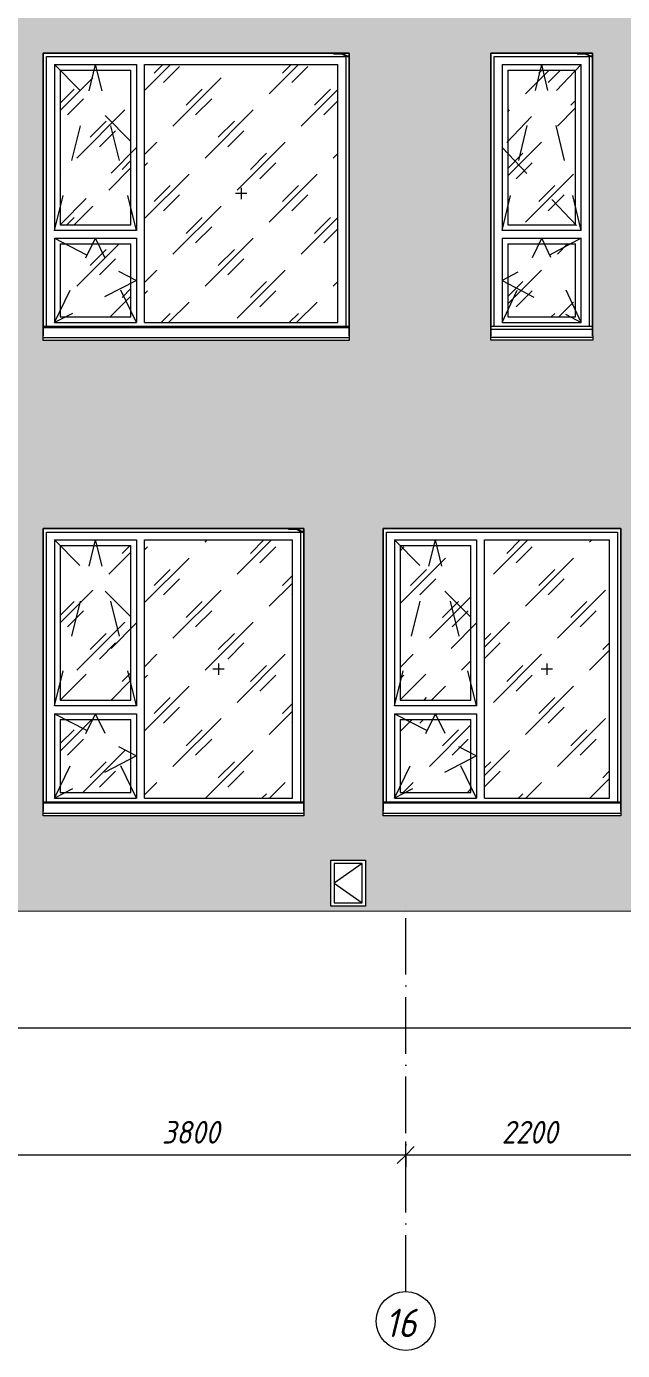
# Model space of a CAD drawing. Header units: millimetres. Extents: x 3914 to 319671, y -18248 to 19136.
# Drawn here: x 255919 to 261179, y -3960 to 7736 of the extents above; entities that cross this region are included whole.
import ezdxf

# ---------------------------------------------------------------- set-up
doc = ezdxf.new("R2010")
doc.units = ezdxf.units.MM
doc.linetypes.add('50_200_ШТРИХ_1Т_ш5_п1_п1_', pattern=[700, 500, -100, 0, -100])
doc.linetypes.add('Штрих', pattern=[635, 317.5, -317.5])
for name, color, linetype, lineweight in [('A-ANNO-DIMS', 7, 'Continuous', 9), ('A-ANNO-DIMS-100', 7, 'Continuous', 9), ('A-DETL-2', 7, 'Continuous', 5), ('A-GENM', 7, 'Continuous', 9), ('A-GLAZ', 7, 'Continuous', 9), ('A-GLAZ-1', 7, 'Continuous', 5), ('A-GLAZ-2', 7, 'Штрих', 5), ('A-WALL', 7, 'Continuous', 5), ('A-WALL-PATT', 7, 'Continuous', 5), ('Оси', 7, 'Continuous', 9), ('Оси-1', 7, '50_200_ШТРИХ_1Т_ш5_п1_п1_', 9)]:
    doc.layers.add(name, color=color, linetype=linetype, lineweight=lineweight)
doc.styles.add('ISOCPEUR_I_2', font='isocpeui.ttf', dxfattribs={"width": 0.9, "height": 250})
doc.styles.add('ISOCPEUR_I_3', font='isocpeui.ttf', dxfattribs={"width": 0.9, "height": 200})
doc.dimstyles.new('ISO-2_0_0_9К_Средний_с_подложкой', dxfattribs={"dimscale": 304.8, "dimtxt": 199.196235, "dimasz": 0.492126, "dimexe": 0.393701, "dimexo": 0, "dimgap": 0.131234, "dimtad": 1, "dimdec": 0, "dimzin": 0, "dimdsep": 46, "dimtxsty": 'ISOCPEUR_I_3', "dimblk1": 'OBLIQUE', "dimblk2": 'OBLIQUE', "dimsah": 1, "dimcen": 0.09, "dimdle": 0.393701, "dimazin": 0, "dimtfac": 1, "dimtdec": 4, "dimtix": 1, "dimtmove": 0, "dimatfit": 3, "dimfxl": 1, "dimtvp": 1, "dimtfill": 1, "dimtolj": 1, "dimtzin": 0, "dimarcsym": 2})
pattern_1 = [(45, (-39007.8, 1300), (-282.843, 282.843), [200, -600]), (45, (-39207.8, 1200), (-282.843, 282.843), [600, -200]), (45, (-38807.8, 1100), (-282.843, 282.843), [200, -600])]

# ---------------------------------------------------------------- blocks, each defined once
blk = doc.blocks.new('Окно_СКБ_2Ст_БезПР - ОК-18__2700х2500_h_-34001839-АР2_ТР1_Фасад ___-1')
at = {"layer": 'A-GLAZ-1'}
h = blk.add_hatch(dxfattribs=at)
h.set_pattern_fill('FP_116', color=256, style=0, pattern_type=2)
h.set_pattern_definition(pattern_1)
h.paths.add_polyline_path([(-58965, 5120), (-57260, 5120), (-57260, 7400), (-58965, 7400), (-58965, 5126)], flags=0)
h = blk.add_hatch(dxfattribs=at)
h.set_pattern_fill('FP_116', color=256, style=0, pattern_type=2)
h.set_pattern_definition(pattern_1)
h.paths.add_polyline_path([(-59512, 5985), (-59085, 5985), (-59085, 7350), (-59710, 7350), (-59710, 5985)], flags=0)
h = blk.add_hatch(dxfattribs=at)
h.set_pattern_fill('FP_116', color=256, style=0, pattern_type=2)
h.set_pattern_definition(pattern_1)
h.paths.add_polyline_path([(-59129, 5170), (-59085, 5170), (-59085, 5815), (-59710, 5815), (-59710, 5170), (-59512, 5170)], flags=0)
for p, q in [((-59860, 7500), (-59860, 5003)), ((-57160, 7500), (-59860, 7500)), ((-57160, 5003), (-57160, 7500)), ((-59830, 5085), (-59830, 7470)), ((-59830, 7470), (-57190, 7470)), ((-59760, 7400), (-59760, 5935)), ((-59760, 7400), (-59035, 7400)), ((-59035, 7400), (-59035, 5935)), ((-58965, 5120), (-58965, 7400)), ((-58965, 7400), (-57260, 7400)), ((-57260, 5120), (-57260, 7400)), ((-57190, 7470), (-57190, 5085)), ((-59710, 7350), (-59710, 5985)), ((-59710, 7350), (-59085, 7350)), ((-59085, 5985), (-59085, 7350)), ((-58063, 6260), (-58163, 6260)), ((-58113, 6310), (-58113, 6210)), ((-59710, 5985), (-59085, 5985)), ((-59035, 5935), (-59760, 5935)), ((-59760, 5865), (-59760, 5120)), ((-59760, 5865), (-59035, 5865)), ((-59035, 5865), (-59035, 5120)), ((-59710, 5815), (-59710, 5170)), ((-59710, 5815), (-59085, 5815)), ((-59085, 5170), (-59085, 5815)), ((-59710, 5170), (-59085, 5170)), ((-59760, 5120), (-59035, 5120)), ((-58965, 5120), (-57260, 5120))]:
    blk.add_line(p, q, dxfattribs=at)
at = {"layer": 'A-GLAZ-2'}
for p, q in [((-59760, 5935), (-59398, 7400)), ((-59760, 7400), (-59035, 6667)), ((-59035, 5935), (-59398, 7400)), ((-59035, 6667), (-59760, 5935)), ((-59760, 5120), (-59398, 5865)), ((-59760, 5865), (-59035, 5492)), ((-59035, 5120), (-59398, 5865)), ((-59035, 5492), (-59760, 5120))]:
    blk.add_line(p, q, dxfattribs=at)
blk = doc.blocks.new('Окно_СКБ_1Ст_БезПР - ОК-2__л__900х2500_h__Рекреация ДУ-V242-АР2_ТР1_Фасад ___-1')
at = {"layer": 'A-GLAZ-1'}
h = blk.add_hatch(dxfattribs=at)
h.set_pattern_fill('FP_116', color=256, style=0, pattern_type=2)
h.set_pattern_definition(pattern_1)
h.paths.add_polyline_path([(-55160, 5985), (-55160, 7350), (-55760, 7350), (-55760, 5985), (-55681, 5985)], flags=0)
h = blk.add_hatch(dxfattribs=at)
h.set_pattern_fill('FP_116', color=256, style=0, pattern_type=2)
h.set_pattern_definition(pattern_1)
h.paths.add_polyline_path([(-55160, 5170), (-55160, 5815), (-55760, 5815), (-55760, 5170), (-55681, 5170)], flags=0)
for p, q in [((-55910, 7500), (-55910, 5003)), ((-55010, 7500), (-55910, 7500)), ((-55010, 5003), (-55010, 7500)), ((-55880, 5085), (-55880, 7470)), ((-55880, 7470), (-55040, 7470)), ((-55810, 7400), (-55810, 5935)), ((-55810, 7400), (-55110, 7400)), ((-55110, 5935), (-55110, 7400)), ((-55040, 7470), (-55040, 5085)), ((-55760, 7350), (-55760, 5985)), ((-55760, 7350), (-55160, 7350)), ((-55160, 5985), (-55160, 7350)), ((-55760, 5985), (-55160, 5985)), ((-55110, 5935), (-55810, 5935)), ((-55810, 5865), (-55810, 5120)), ((-55810, 5865), (-55110, 5865)), ((-55110, 5120), (-55110, 5865)), ((-55760, 5815), (-55760, 5170)), ((-55760, 5815), (-55160, 5815)), ((-55160, 5170), (-55160, 5815)), ((-55760, 5170), (-55160, 5170)), ((-55810, 5120), (-55110, 5120))]:
    blk.add_line(p, q, dxfattribs=at)
at = {"layer": 'A-GLAZ-2'}
for p, q in [((-55810, 5935), (-55460, 7400)), ((-55110, 7400), (-55810, 6667)), ((-55110, 5935), (-55460, 7400)), ((-55810, 6667), (-55110, 5935)), ((-55810, 5120), (-55460, 5865)), ((-55110, 5865), (-55810, 5493)), ((-55110, 5120), (-55460, 5865)), ((-55810, 5493), (-55110, 5120))]:
    blk.add_line(p, q, dxfattribs=at)
blk = doc.blocks.new('Окно_СКБ_2Ст_БезПР - ОК-11_2100х2500_h_-V249-АР2_ТР1_Фасад ___-1')
at = {"layer": 'A-GLAZ-1'}
h = blk.add_hatch(dxfattribs=at)
h.set_pattern_fill('FP_116', color=256, style=0, pattern_type=2)
h.set_pattern_definition(pattern_1)
h.paths.add_polyline_path([(-55965, 920), (-54860, 920), (-54860, 3200), (-55965, 3200), (-55965, 926)], flags=0)
h = blk.add_hatch(dxfattribs=at)
h.set_pattern_fill('FP_116', color=256, style=0, pattern_type=2)
h.set_pattern_definition(pattern_1)
h.paths.add_polyline_path([(-56447, 1785), (-56085, 1785), (-56085, 3150), (-56710, 3150), (-56710, 1785)], flags=0)
h = blk.add_hatch(dxfattribs=at)
h.set_pattern_fill('FP_116', color=256, style=0, pattern_type=2)
h.set_pattern_definition(pattern_1)
h.paths.add_polyline_path([(-56447, 970), (-56085, 970), (-56085, 1615), (-56710, 1615), (-56710, 970)], flags=0)
for p, q in [((-56860, 3300), (-56860, 803)), ((-54760, 3300), (-56860, 3300)), ((-54760, 803), (-54760, 3300)), ((-56830, 885), (-56830, 3270)), ((-56830, 3270), (-54790, 3270)), ((-56760, 3200), (-56760, 1735)), ((-56760, 3200), (-56035, 3200)), ((-56035, 3200), (-56035, 1735)), ((-55965, 920), (-55965, 3200)), ((-55965, 3200), (-54860, 3200)), ((-54860, 920), (-54860, 3200)), ((-54790, 3270), (-54790, 885)), ((-56710, 3150), (-56710, 1785)), ((-56710, 3150), (-56085, 3150)), ((-56085, 1785), (-56085, 3150)), ((-55413, 2110), (-55413, 2010)), ((-55363, 2060), (-55463, 2060)), ((-56710, 1785), (-56085, 1785)), ((-56035, 1735), (-56760, 1735)), ((-56760, 1665), (-56760, 920)), ((-56760, 1665), (-56035, 1665)), ((-56035, 1665), (-56035, 920)), ((-56710, 1615), (-56710, 970)), ((-56710, 1615), (-56085, 1615)), ((-56085, 970), (-56085, 1615)), ((-56710, 970), (-56085, 970)), ((-56760, 920), (-56035, 920)), ((-55965, 920), (-54860, 920))]:
    blk.add_line(p, q, dxfattribs=at)
at = {"layer": 'A-GLAZ-2'}
for p, q in [((-56760, 1735), (-56398, 3200)), ((-56760, 3200), (-56035, 2467)), ((-56035, 1735), (-56398, 3200)), ((-56035, 2467), (-56760, 1735)), ((-56760, 920), (-56398, 1665)), ((-56760, 1665), (-56035, 1292)), ((-56035, 920), (-56398, 1665)), ((-56035, 1292), (-56760, 920))]:
    blk.add_line(p, q, dxfattribs=at)
blk = doc.blocks.new('Окно_СКБ_2Ст_БезПР - ОК-9_2300х2500_h_ДУ-34001836-АР2_ТР1_Фасад ___-1')
at = {"layer": 'A-GLAZ-1'}
h = blk.add_hatch(dxfattribs=at)
h.set_pattern_fill('FP_116', color=256, style=0, pattern_type=2)
h.set_pattern_definition(pattern_1)
h.paths.add_polyline_path([(-58965, 920), (-57660, 920), (-57660, 3200), (-58965, 3200), (-58965, 926)], flags=0)
h = blk.add_hatch(dxfattribs=at)
h.set_pattern_fill('FP_116', color=256, style=0, pattern_type=2)
h.set_pattern_definition(pattern_1)
h.paths.add_polyline_path([(-59129, 1785), (-59085, 1785), (-59085, 3150), (-59710, 3150), (-59710, 1785), (-59512, 1785)], flags=0)
h = blk.add_hatch(dxfattribs=at)
h.set_pattern_fill('FP_116', color=256, style=0, pattern_type=2)
h.set_pattern_definition(pattern_1)
h.paths.add_polyline_path([(-59129, 970), (-59085, 970), (-59085, 1615), (-59710, 1615), (-59710, 970), (-59512, 970)], flags=0)
for p, q in [((-59860, 3300), (-59860, 803)), ((-57560, 3300), (-59860, 3300)), ((-57560, 803), (-57560, 3300)), ((-59830, 885), (-59830, 3270)), ((-59830, 3270), (-57590, 3270)), ((-59760, 3200), (-59760, 1735)), ((-59760, 3200), (-59035, 3200)), ((-59035, 3200), (-59035, 1735)), ((-58965, 920), (-58965, 3200)), ((-58965, 3200), (-57660, 3200)), ((-57660, 920), (-57660, 3200)), ((-57590, 3270), (-57590, 885)), ((-59710, 3150), (-59710, 1785)), ((-59710, 3150), (-59085, 3150)), ((-59085, 1785), (-59085, 3150)), ((-58313, 2110), (-58313, 2010)), ((-58263, 2060), (-58363, 2060)), ((-59710, 1785), (-59085, 1785)), ((-59035, 1735), (-59760, 1735)), ((-59760, 1665), (-59760, 920)), ((-59760, 1665), (-59035, 1665)), ((-59035, 1665), (-59035, 920)), ((-59710, 1615), (-59710, 970)), ((-59710, 1615), (-59085, 1615)), ((-59085, 970), (-59085, 1615)), ((-59710, 970), (-59085, 970)), ((-59760, 920), (-59035, 920)), ((-58965, 920), (-57660, 920))]:
    blk.add_line(p, q, dxfattribs=at)
at = {"layer": 'A-GLAZ-2'}
for p, q in [((-59760, 1735), (-59398, 3200)), ((-59760, 3200), (-59035, 2467)), ((-59035, 1735), (-59398, 3200)), ((-59035, 2467), (-59760, 1735)), ((-59760, 920), (-59398, 1665)), ((-59760, 1665), (-59035, 1292)), ((-59035, 920), (-59398, 1665)), ((-59035, 1292), (-59760, 920))]:
    blk.add_line(p, q, dxfattribs=at)
blk = doc.blocks.new('Фахверк_Влож_Полоса верхняя - Полоса верхняя_Фахверка-25545440-АР2_ТР1_Фасад ___-1')
at = {"layer": 'A-GENM'}
for p, q in [((-61196, 3300), (-61196, 3295)), ((-61196, 3295), (-61127, 3295)), ((-61127, 3295), (-61076, 3270)), ((-61075, 3275), (-61126, 3300)), ((-61060, 3275), (-61075, 3275)), ((-61076, 3270), (-61060, 3270))]:
    blk.add_line(p, q, dxfattribs=at)
blk = doc.blocks.new('Л_Общий_Лючок - Лючок-33970949-АР2_ТР1_Фасад ___-1')
at = {"layer": 'A-GLAZ'}
for p, q in [((-83667, -50), (-83667, 358)), ((-83667, 358), (-83359, 358)), ((-83359, 358), (-83359, -50)), ((-83389, 328), (-83637, 154)), ((-83637, 328), (-83637, -20)), ((-83389, 328), (-83637, 328)), ((-83389, -20), (-83389, 328)), ((-83637, 154), (-83389, -20)), ((-83359, -50), (-83667, -50)), ((-83637, -20), (-83389, -20))]:
    blk.add_line(p, q, dxfattribs=at)
blk = doc.blocks.new('WNW_Отлив - Отлив_металлический-34001838-АР2_ТР1_Фасад ___-1')
at = {"layer": 'A-GLAZ-1'}
for p, q in [((-57560, 885), (-59860, 885)), ((-57560, 875), (-59860, 875)), ((-59860, 788), (-59860, 803)), ((-59860, 763), (-59860, 788)), ((-59860, 788), (-57560, 788)), ((-57560, 763), (-59860, 763)), ((-57560, 803), (-57560, 788)), ((-57560, 788), (-57560, 763))]:
    blk.add_line(p, q, dxfattribs=at)
blk = doc.blocks.new('WNW_Отлив - Отлив_металлический-33966382-АР2_ТР1_Фасад ___-1')
at = {"layer": 'A-GLAZ-1'}
for p, q in [((-57160, 5085), (-59860, 5085)), ((-57160, 5075), (-59860, 5075)), ((-59860, 4988), (-59860, 5003)), ((-59860, 4963), (-59860, 4988)), ((-59860, 4988), (-57160, 4988)), ((-57160, 4963), (-59860, 4963)), ((-57160, 5003), (-57160, 4988)), ((-57160, 4988), (-57160, 4963))]:
    blk.add_line(p, q, dxfattribs=at)
blk = doc.blocks.new('WNW_Отлив - Отлив_металлический-33828275-АР2_ТР1_Фасад ___-1')
at = {"layer": 'A-GLAZ-1'}
for p, q in [((-119250, 8985), (-120150, 8985)), ((-119250, 8960), (-120150, 8960)), ((-120150, 8891), (-120150, 8903)), ((-120150, 8866), (-120150, 8891)), ((-120150, 8891), (-119250, 8891)), ((-119250, 8903), (-119250, 8891)), ((-119250, 8891), (-119250, 8866)), ((-119250, 8866), (-120150, 8866))]:
    blk.add_line(p, q, dxfattribs=at)
blk = doc.blocks.new('WNW_Отлив - Отлив_металлический-33965102-АР2_ТР1_Фасад ___-1')
at = {"layer": 'A-GLAZ-1'}
for p, q in [((-70810, 9285), (-72910, 9285)), ((-70810, 9275), (-72910, 9275)), ((-72910, 9188), (-72910, 9203)), ((-72910, 9163), (-72910, 9188)), ((-72910, 9188), (-70810, 9188)), ((-70810, 9163), (-72910, 9163)), ((-70810, 9203), (-70810, 9188)), ((-70810, 9188), (-70810, 9163))]:
    blk.add_line(p, q, dxfattribs=at)
blk = doc.blocks.new('Ось сетки - Круг_Ø6_00__ISO-2_5_0_9K_ кружки поменьше-23056867-АР2_ТР1_Фасад ___-1')
at = {"layer": 'Оси'}
blk.add_circle((-110, -3700), 260, dxfattribs=at)
blk = doc.blocks.new('DIMBLOCK63-АР2_ТР1_Фасад ___-1')
at = {"layer": 'A-ANNO-DIMS-100', "transparency": 16777216}
for p, q in [((259266, -2339), (259266, -2113)), ((261466, -2339), (261466, -2113)), ((261466, -2233), (259266, -2233)), ((259266, -2233), (259266, -2339)), ((261466, -2233), (261466, -2339))]:
    blk.add_line(p, q, dxfattribs=at)
at = {"layer": 'A-ANNO-DIMS-100', "lineweight": 20, "transparency": 16777216}
for p, q in [((259266, -2233), (259341, -2158)), ((261466, -2233), (261541, -2158)), ((259266, -2233), (259191, -2308)), ((261466, -2233), (261391, -2308))]:
    blk.add_line(p, q, dxfattribs=at)
at = {"layer": 'A-ANNO-DIMS-100', "color": 0, "transparency": 16777216, "insert": (260113, -1932), "char_height": 200, "width": 606.78, "attachment_point": 1, "line_spacing_factor": 1.149209, "style": 'ISOCPEUR_I_3', "bg_fill": 3, "box_fill_scale": 1.25, "bg_fill_color": 256, "bg_fill_true_color": 13158600, "bg_fill_transparency": 0}
blk.add_mtext('2200', dxfattribs=at)
blk = doc.blocks.new('_Oblique')
at = {"color": 0, "linetype": 'ByBlock', "lineweight": -2}
blk.add_line((-0.5, -0.5), (0.5, 0.5), dxfattribs=at)
blk = doc.blocks.new('DIMBLOCK64-АР2_ТР1_Фасад ___-1')
at = {"layer": 'A-ANNO-DIMS-100', "transparency": 16777216}
for p, q in [((255466, -2339), (255466, -2113)), ((259266, -2339), (259266, -2113)), ((259266, -2233), (255466, -2233)), ((255466, -2233), (255466, -2339)), ((259266, -2233), (259266, -2339))]:
    blk.add_line(p, q, dxfattribs=at)
at = {"layer": 'A-ANNO-DIMS-100', "lineweight": 20, "transparency": 16777216}
for p, q in [((255466, -2233), (255541, -2158)), ((259266, -2233), (259341, -2158)), ((255466, -2233), (255391, -2308)), ((259266, -2233), (259191, -2308))]:
    blk.add_line(p, q, dxfattribs=at)
at = {"layer": 'A-ANNO-DIMS-100', "color": 0, "transparency": 16777216, "insert": (257113, -1932), "char_height": 200, "width": 606.78, "attachment_point": 1, "line_spacing_factor": 1.149209, "style": 'ISOCPEUR_I_3', "bg_fill": 3, "box_fill_scale": 1.25, "bg_fill_color": 256, "bg_fill_true_color": 13158600, "bg_fill_transparency": 0}
blk.add_mtext('3800', dxfattribs=at)
blk = doc.blocks.new('DIMBLOCK86-АР2_ТР1_Фасад ___-1')
at = {"layer": 'A-ANNO-DIMS-100', "transparency": 16777216}
for p, q in [((190916, -1219), (190916, -993)), ((315816, -1219), (315816, -993)), ((315936, -1113), (190796, -1113)), ((190916, -1113), (190916, -1219)), ((315816, -1113), (315816, -1219))]:
    blk.add_line(p, q, dxfattribs=at)
at = {"layer": 'A-ANNO-DIMS-100', "lineweight": 20, "transparency": 16777216}
for p, q in [((190916, -1113), (190991, -1038)), ((315816, -1113), (315891, -1038)), ((190916, -1113), (190841, -1188)), ((315816, -1113), (315741, -1188))]:
    blk.add_line(p, q, dxfattribs=at)
at = {"layer": 'A-ANNO-DIMS-100', "color": 0, "transparency": 16777216, "insert": (252998, -811), "char_height": 200, "width": 882.59, "attachment_point": 1, "line_spacing_factor": 1.149209, "style": 'ISOCPEUR_I_3', "bg_fill": 3, "box_fill_scale": 1.25, "bg_fill_color": 256, "bg_fill_true_color": 13158600, "bg_fill_transparency": 0}
blk.add_mtext('124900', dxfattribs=at)

msp = doc.modelspace()

# ---------------------------------------------------------------- hatches: boundary and pattern name
at = {"layer": 'A-WALL-PATT'}
h = msp.add_hatch(dxfattribs=at)
h.set_pattern_fill('FP_109', color=256, style=0, pattern_type=2)
h.set_pattern_definition([(180, (274035.58, 4301), (-2e-14, -154), [125, -137]), (90, (274035.58, 4236), (-262, 2e-14), [65, -89]), (180, (274035.58, 4236), (-2e-14, -154), [125, -137]), (90, (274047.58, 4236), (-262, 2e-14), [65, -89]), (180, (274172.58, 4236), (-2e-14, -154), [125, -137]), (180, (274172.58, 4301), (-2e-14, -154), [125, -137]), (90, (273916.58, 4313), (-262, 2e-14), [65, -89]), (90, (274166.58, 4313), (-262, 2e-14), [65, -89]), (0, (273916.58, 4313), (0, -154), [250, -12]), (0, (273916.58, 4378), (0, -154), [250, -12])])
h.paths.add_polyline_path([(230590.6, 3600), (230724.7, 3600), (230724.7, 4200), (274015.9, 4200), (274015.9, 8400), (222865.9, 8400), (222865.9, 4200), (226997.1, 4200), (226997.1, 3600), (230365.5, 3600)], flags=0)
h.paths.add_polyline_path([(244155.9, 4963), (243015.9, 4964), (243015.9, 7500), (245115.9, 7500), (245115.9, 4963), (244461, 4963)], flags=0)
h.paths.add_polyline_path([(268520.3, 4963), (268265.9, 4964), (268265.9, 7500), (271365.9, 7500), (271365.9, 4963), (268672.1, 4963)], flags=0)
h.paths.add_polyline_path([(265165.7, 4963), (262065.7, 4964), (262065.7, 7500), (265165.7, 7500), (265165.7, 4964)], flags=0)
h.paths.add_polyline_path([(251765.9, 4963), (251765.9, 7500), (254865.9, 7500), (254865.9, 4963), (251817.2, 4963)], flags=0)
h.paths.add_polyline_path([(241180.1, 4963), (239575.9, 4964), (239575.9, 7500), (241675.9, 7500), (241675.9, 4963)], flags=0)
h.paths.add_polyline_path([(238075.9, 4963), (235575.9, 4964), (235575.9, 7500), (238075.9, 7500), (238075.9, 4964)], flags=0)
h.paths.add_polyline_path([(257946.3, 4963), (256065.9, 4964), (256065.9, 7500), (258765.9, 7500), (258765.9, 4963)], flags=0)
h.paths.add_polyline_path([(247243, 4966), (247065.9, 4967), (247065.9, 7500), (247965.9, 7500), (247965.9, 4966)], flags=0)
h.paths.add_polyline_path([(260916, 4966), (260016, 4967), (260016, 7500), (260916, 7500), (260916, 4967)], flags=0)
h.paths.add_polyline_path([(249765.9, 4966), (249765.9, 7500), (250665.9, 7500), (250665.9, 4966), (249828.2, 4966)], flags=0)
h.paths.add_polyline_path([(266265.6, 4966), (266265.6, 7500), (267165.6, 7500), (267165.6, 4966), (266584.4, 4966)], flags=0)
h = msp.add_hatch(dxfattribs=at)
h.set_pattern_fill('FP_126', color=256, style=0, pattern_type=2)
h.set_pattern_definition([(180, (273904.67, 66), (-2e-14, -154), [125, -137]), (90, (273904.67, 1), (-262, 2e-14), [65, -89]), (180, (273904.67, 1), (-2e-14, -154), [125, -137]), (90, (273916.67, 1), (-262, 2e-14), [65, -89]), (180, (274041.67, 1), (-2e-14, -154), [125, -137]), (180, (274041.67, 66), (-2e-14, -154), [125, -137]), (90, (273785.67, 78), (-262, 2e-14), [65, -89]), (90, (274035.67, 78), (-262, 2e-14), [65, -89]), (0, (273785.67, 78), (0, -154), [250, -12]), (0, (273785.67, 143), (0, -154), [250, -12])])
h.paths.add_polyline_path([(254881.7, 300), (258603.4, 300), (258603.4, 372.8), (258911.4, 372.8), (258911.4, 300), (273765.9, 300), (273765.9, 4200), (230955.9, 4200), (230955.9, 300), (232258.4, 300), (232258.4, 357.8), (232566.4, 357.2), (232566.4, 300), (247715.9, 300), (247715.9, 3300), (248815.9, 3300), (248815.9, 300), (251817.2, 300)], flags=0)
h.paths.add_polyline_path([(264165.9, 763), (262065.9, 764), (262065.9, 3300), (264165.9, 3300), (264165.9, 764)], flags=0)
h.paths.add_polyline_path([(240178.3, 763), (239575.9, 764), (239575.9, 3300), (241675.9, 3300), (241675.9, 763), (240325.2, 763)], flags=0)
h.paths.add_polyline_path([(236111.5, 763), (235575.9, 764), (235575.9, 3300), (238675.9, 3300), (238675.9, 763), (236494.5, 763)], flags=0)
h.paths.add_polyline_path([(270204.4, 763), (268265.9, 764), (268265.9, 3300), (271365.9, 3300), (271365.9, 763)], flags=0)
h.paths.add_polyline_path([(243363.7, 763), (243015.9, 764), (243015.9, 3300), (245115.9, 3300), (245115.9, 763), (243389.7, 763)], flags=0)
h.paths.add_polyline_path([(256255.5, 763), (256065.9, 764), (256065.9, 3300), (258365.9, 3300), (258365.9, 763), (256414, 763)], flags=0)
h.paths.add_polyline_path([(267139.9, 763), (265065.9, 764), (265065.9, 3300), (267165.9, 3300), (267165.9, 763)], flags=0)
h.paths.add_polyline_path([(261165.9, 763), (259065.9, 764), (259065.9, 3300), (261165.9, 3300), (261165.9, 764)], flags=0)
h.paths.add_polyline_path([(250284.9, 766), (249765.9, 767), (249765.9, 3300), (254865.9, 3300), (254865.9, 766), (250668, 766)], flags=0)
h.paths.add_polyline_path([(248946.2, 3625), (248946.2, 3775), (249096.2, 3775), (249096.2, 3625)], flags=0)
h.paths.add_polyline_path([(247435.7, 3625), (247435.7, 3775), (247585.7, 3775), (247585.7, 3625)], flags=0)
h = msp.add_hatch(dxfattribs=at)
h.set_pattern_fill('FP_118', color=256, style=0, pattern_type=2)
h.set_pattern_definition([(180, (273905.92, 63.5), (-2e-14, -154), [125, -137]), (90, (273905.92, -1.5), (-262, 2e-14), [65, -89]), (180, (273905.92, -1.5), (-2e-14, -154), [125, -137]), (90, (273917.92, -1.5), (-262, 2e-14), [65, -89]), (180, (274042.92, -1.5), (-2e-14, -154), [125, -137]), (180, (274042.92, 63.5), (-2e-14, -154), [125, -137]), (90, (273786.92, 75.5), (-262, 2e-14), [65, -89]), (90, (274036.92, 75.5), (-262, 2e-14), [65, -89]), (0, (273786.92, 75.5), (0, -154), [250, -12]), (0, (273786.92, 140.5), (0, -154), [250, -12])])
h.paths.add_polyline_path([(230921.7, -100), (274015.9, -70.2), (274015.9, 300), (258911.4, 300), (258911.4, -35.2), (258603.4, -35.2), (258603.4, 300), (248815.9, 300), (248815.9, 0), (247715.9, 0), (247715.9, 300), (232566.4, 299.5), (232566.4, -50.2), (232258.4, -50.2), (232258.4, 300), (230735.9, 300), (230736, -101.6), (230854.8, -99.8)])

# ---------------------------------------------------------------- linework, layer by layer
at = {"layer": 'A-DETL-2'}
msp.add_line((274015.9, -70.2), (230746.8, -100.1), dxfattribs=at)
at = {"layer": 'A-WALL'}
for p, q in [((256065.9, 7500), (258765.9, 7500)), ((256065.9, 5002.5), (256065.9, 7500)), ((258765.9, 7500), (258765.9, 5002.5)), ((260016, 7500), (260916, 7500)), ((260016, 5002.5), (260016, 7500)), ((260916, 7500), (260916, 5002.5)), ((256065.9, 3300), (258365.9, 3300)), ((256065.9, 802.5), (256065.9, 3300)), ((258365.9, 3300), (258365.9, 802.5)), ((259065.9, 3300), (261165.9, 3300)), ((259065.9, 802.5), (259065.9, 3300)), ((261165.9, 3300), (261165.9, 802.5))]:
    msp.add_line(p, q, dxfattribs=at)
at = {"layer": 'Оси-1'}
msp.add_line((259265.9, -3440), (259265.9, 0), dxfattribs=at)

# ---------------------------------------------------------------- block references
at = {"layer": 'A-GENM'}
for p in [(319825.9, 4200), (321976, 4200), (319425.9, 0)]:
    msp.add_blockref('Фахверк_Влож_Полоса верхняя - Полоса верхняя_Фахверка-25545440-АР2_ТР1_Фасад ___-1', p, dxfattribs=at)
at = {"layer": 'A-GLAZ'}
for name, p in [('Окно_СКБ_2Ст_БезПР - ОК-18__2700х2500_h_-34001839-АР2_ТР1_Фасад ___-1', (315925.9, 0)), ('Окно_СКБ_1Ст_БезПР - ОК-2__л__900х2500_h__Рекреация ДУ-V242-АР2_ТР1_Фасад ___-1', (315925.9, 0)), ('WNW_Отлив - Отлив_металлический-33966382-АР2_ТР1_Фасад ___-1', (315925.9, 0)), ('WNW_Отлив - Отлив_металлический-33828275-АР2_ТР1_Фасад ___-1', (380166.3, -3900)), ('Окно_СКБ_2Ст_БезПР - ОК-9_2300х2500_h_ДУ-34001836-АР2_ТР1_Фасад ___-1', (315925.9, 0)), ('Окно_СКБ_2Ст_БезПР - ОК-11_2100х2500_h_-V249-АР2_ТР1_Фасад ___-1', (315925.9, 0)), ('WNW_Отлив - Отлив_металлический-34001838-АР2_ТР1_Фасад ___-1', (315925.9, 0)), ('WNW_Отлив - Отлив_металлический-33965102-АР2_ТР1_Фасад ___-1', (331975.7, -8400)), ('Л_Общий_Лючок - Лючок-33970949-АР2_ТР1_Фасад ___-1', (342270.9, 15))]:
    msp.add_blockref(name, p, dxfattribs=at)
at = {"layer": 'Оси'}
msp.add_blockref('Ось сетки - Круг_Ø6_00__ISO-2_5_0_9K_ кружки поменьше-23056867-АР2_ТР1_Фасад ___-1', (259375.9, 0), dxfattribs=at)

# ---------------------------------------------------------------- texts
at = {"layer": 'Оси', "insert": (259084.8, -3591.2), "char_height": 250, "width": 346.329, "attachment_point": 1, "style": 'ISOCPEUR_I_2'}
msp.add_mtext('16', dxfattribs=at)

# ---------------------------------------------------------------- next in the draw order: dimensions: what is measured, and where the dimension line sits
at = {"layer": 'A-ANNO-DIMS'}
for base, p1, p2, override, picture, middle in [((190915.9, -1112.5), (315815.9, -1218.6), (190915.9, -1218.6), {"dimpost": '<>', "dimfxl": 124899.999966}, 'DIMBLOCK86-АР2_ТР1_Фасад ___-1', (253365.9, -972.5)), ((259265.9, -2233.2), (261465.9, -2339.3), (259265.9, -2339.3), {"dimpost": '<>', "dimfxl": 2200}, 'DIMBLOCK63-АР2_ТР1_Фасад ___-1', (260365.9, -2093.2))]:
    dim = msp.add_linear_dim(base=base, p1=p1, p2=p2, dimstyle='ISO-2_0_0_9К_Средний_с_подложкой', override=override, dxfattribs=at)
    dim.commit()
    dim.dimension.update_dxf_attribs({"geometry": picture, "text_midpoint": middle})

# ---------------------------------------------------------------- next in the draw order: dimensions: what is measured, and where the dimension line sits
dim = msp.add_linear_dim(base=(255465.9, -2233.2), p1=(259265.9, -2339.3), p2=(255465.9, -2339.3), dimstyle='ISO-2_0_0_9К_Средний_с_подложкой', override={"dimpost": '<>', "dimfxl": 3800}, dxfattribs=at)
dim.commit()
dim.dimension.update_dxf_attribs({"geometry": 'DIMBLOCK64-АР2_ТР1_Фасад ___-1', "text_midpoint": (257365.9, -2093.2)})

doc.saveas('drawing.dxf')
